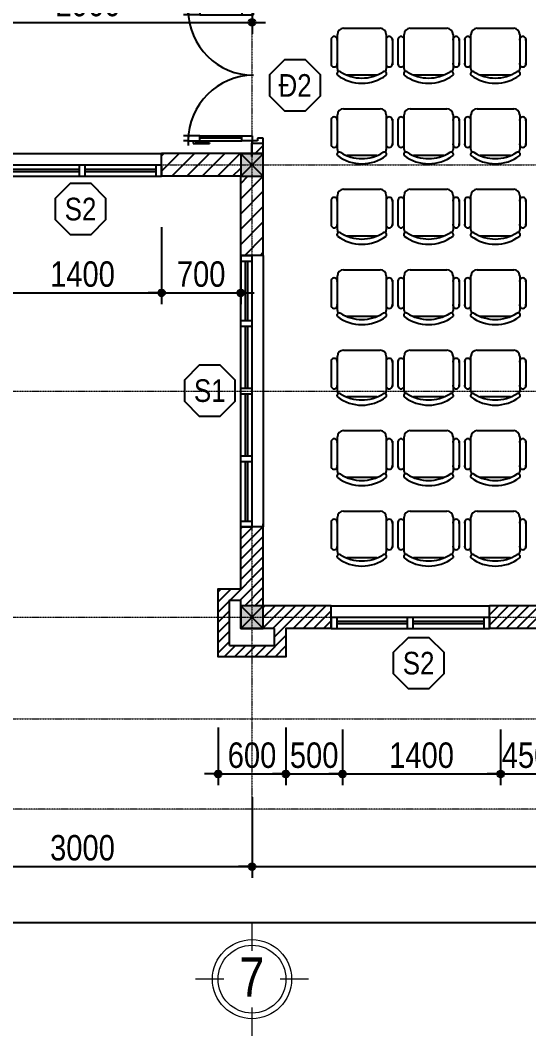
# Model space of a CAD drawing. Extents: x -79995 to 347433, y -157641 to 104789.
# Drawn here: x 11848 to 16347, y 58549 to 67531 of the extents above; entities that cross this region are included whole.
import ezdxf
from ezdxf.enums import TextEntityAlignment as Align

# ---------------------------------------------------------------- set-up
doc = ezdxf.new("R2010")
doc.units = 0
doc.linetypes.add('ACAD_ISO10W100', pattern=[18, 12, -3, 0, -3])
doc.layers.get('DEFPOINTS').update_dxf_attribs({"linetype": 'CONTINUOUS'})
for name, color, linetype in [('009', 251, 'CONTINUOUS'), ('DIM', 1, 'CONTINUOUS'), ('DOOR', 20, 'CONTINUOUS'), ('MEDIUM', 2, 'CONTINUOUS'), ('TAGS', 60, 'CONTINUOUS'), ('TUONG', 131, 'CONTINUOUS'), ('vat dung', 44, 'CONTINUOUS'), ('WALL', 4, 'CONTINUOUS')]:
    doc.layers.add(name, color=color, linetype=linetype)
for name, color, linetype, lineweight in [('NET-THAY', 2, 'CONTINUOUS', 13), ('TEN TRUC', 3, 'CONTINUOUS', 18), ('TRUC', 24, 'CONTINUOUS', 0)]:
    doc.layers.add(name, color=color, linetype=linetype, lineweight=lineweight)
doc.styles.add('HEL-CONDENSE', font='')
doc.styles.add('VNI-HELVE-CONDENSEN', font='')
doc.styles.get('HEL-CONDENSE').set_extended_font_data('VNI-Helve-Condense')
doc.styles.get('VNI-HELVE-CONDENSEN').set_extended_font_data('VNI-Helve-Condense')
doc.dimstyles.new('D100', dxfattribs={"dimtxt": 225, "dimasz": 1.2, "dimexe": 100, "dimexo": 0, "dimgap": 50, "dimtad": 1, "dimdec": 0, "dimzin": 13, "dimdsep": 46, "dimtxsty": 'HEL-CONDENSE', "dimblk": 'D50', "dimcen": 0, "dimclrd": 1, "dimclre": 1, "dimclrt": 7, "dimadec": 0, "dimazin": 0, "dimtfac": 1, "dimtdec": 0, "dimtmove": 0, "dimatfit": 3, "dimldrblk": 'D50', "dimfxl": 1, "dimtolj": 1, "dimtzin": 13, "dimarcsym": 0})

# ---------------------------------------------------------------- blocks, each defined once
blk = doc.blocks.new('A$C419169B2')
at = {"layer": 'vat dung'}
for p, q in [((-166.4, 1192.5), (157.6, 1192.5)), ((-275.2, 1100.2), (-275.2, 870.7)), ((-220.4, 832.5), (-220.4, 1138.5)), ((211.6, 1138.5), (211.6, 832.5)), ((265.6, 1100.2), (265.6, 870.7)), ((129.5, 778.5), (-138.4, 778.5))]:
    blk.add_line(p, q, dxfattribs=at)
for centre, radius, start, end in [((-166.4, 1138.5), 54, 90, 180), ((157.6, 1138.5), 54, 0, 90), ((-248.2, 1092.3), 28.1, 343.7398, 196.2602), ((238.6, 1092.3), 28.1, 343.7398, 196.2602), ((-248.2, 878.6), 28.1, 163.7398, 16.2602), ((-204.6, 790.3), 19.7, 57.97259, 216.69006), ((-166.4, 832.5), 54, 180, 207.58444), ((195.7, 790.3), 19.7, 323.30994, 122.02741), ((157.6, 832.5), 54, 332.41556, 0), ((238.6, 878.6), 28.1, 163.7398, 16.2602), ((-4.4, 1066.5), 360, 233.1301, 306.8699), ((-4.4, 1105.6), 353.5, 237.57575, 302.42425)]:
    blk.add_arc(centre, radius, start, end, dxfattribs=at)
blk = doc.blocks.new('s11')
at = {"layer": 'DOOR'}
for p, q in [((0, 0), (0, -100)), ((1400, 0), (0, 0)), ((50, 0), (50, -100)), ((1350, 0), (1350, -100)), ((1400, 0), (1400, -100)), ((1400, -100), (0, -100))]:
    blk.add_line(p, q, dxfattribs=at)
at = {"layer": 'DOOR', "linetype": 'ByBlock', "lineweight": -2}
for p, q in [((675, -100), (675, 0)), ((725, -100), (725, 0))]:
    blk.add_line(p, q, dxfattribs=at)
at = {"layer": 'DOOR', "color": 251}
for p, q in [((50, -40), (675, -40)), ((50, -60), (675, -60)), ((725, -40), (1350, -40)), ((725, -60), (1350, -60))]:
    blk.add_line(p, q, dxfattribs=at)
blk = doc.blocks.new('A$C1CA434F2')
at = {"layer": 'DOOR'}
for p, q in [((-289.1, -309.3), (-289.1, -409.3)), ((-289.1, -309.3), (2110.9, -309.3)), ((-239.1, -309.3), (-239.1, -409.3)), ((885.9, -309.3), (885.9, -409.3)), ((935.9, -309.3), (935.9, -409.3)), ((1486.2, -309.3), (1486.2, -409.3)), ((1536.2, -309.3), (1536.2, -409.3)), ((2060.9, -309.3), (2060.9, -409.3)), ((2110.9, -309.3), (2110.9, -409.3)), ((-289.1, -409.3), (2110.9, -409.3))]:
    blk.add_line(p, q, dxfattribs=at)
at = {"layer": 'DOOR', "color": 251}
for p, q in [((285.2, -349.3), (-239.1, -349.3)), ((885.9, -349.3), (335.2, -349.3)), ((1486.2, -349.3), (935.9, -349.3)), ((2060.9, -349.3), (1536.2, -349.3)), ((285.2, -369.3), (-239.1, -369.3)), ((885.9, -369.3), (335.2, -369.3)), ((1486.2, -369.3), (935.9, -369.3)), ((2060.9, -369.3), (1536.2, -369.3))]:
    blk.add_line(p, q, dxfattribs=at)
at = {"layer": 'DOOR', "linetype": 'ByBlock', "lineweight": -2}
for p, q in [((285.2, -409.3), (285.2, -309.3)), ((335.2, -409.3), (335.2, -309.3))]:
    blk.add_line(p, q, dxfattribs=at)
blk = doc.blocks.new('D50')
at = {"layer": 'DIM'}
blk.add_hatch(color=256, dxfattribs=at).paths.add_polyline_path([(25, 0, 1), (-25, 0, 1)])
blk.add_line((25, 0), (100, 0), dxfattribs=at)
blk.add_circle((0, 0), 25, dxfattribs=at)
blk = doc.blocks.new('*D402')
at = {"layer": 'DEFPOINTS', "color": 0, "transparency": 16777216}
for p in [(10898.5, 60660.4), (13898.5, 60660.4), (13898.5, 60045.2)]:
    blk.add_point(p, dxfattribs=at)
at = {"layer": 'DIM', "color": 1, "lineweight": -2, "transparency": 16777216}
for p, q in [((10898.5, 60660.4), (10898.5, 59945.2)), ((13898.5, 60660.4), (13898.5, 59945.2)), ((10899.7, 60045.2), (13897.3, 60045.2))]:
    blk.add_line(p, q, dxfattribs=at)
at = {"layer": 'DIM', "color": 1, "lineweight": -2, "transparency": 16777216, "xscale": 1.199999999999999, "yscale": 1.199999999999999, "zscale": 1.199999999999999, "rotation": 180}
blk.add_blockref('D50', (10898.5, 60045.2), dxfattribs=at)
at = {"layer": 'DIM', "color": 1, "lineweight": -2, "transparency": 16777216, "xscale": 1.199999999999999, "yscale": 1.199999999999999, "zscale": 1.199999999999999}
blk.add_blockref('D50', (13898.5, 60045.2), dxfattribs=at)
at = {"layer": 'DIM', "color": 7, "transparency": 16777216, "insert": (12398.5, 60210.1), "char_height": 225, "attachment_point": 5, "style": 'HEL-CONDENSE'}
blk.add_mtext('\\A1;3000', dxfattribs=at)
blk = doc.blocks.new('*D403')
at = {"layer": 'DEFPOINTS', "color": 0, "transparency": 16777216}
for p in [(13898.5, 60660.4), (19898.5, 60660.4), (19898.5, 60045.2)]:
    blk.add_point(p, dxfattribs=at)
at = {"layer": 'DIM', "color": 1, "lineweight": -2, "transparency": 16777216}
for p, q in [((13898.5, 60660.4), (13898.5, 59945.2)), ((19898.5, 60660.4), (19898.5, 59945.2)), ((13899.7, 60045.2), (19897.3, 60045.2))]:
    blk.add_line(p, q, dxfattribs=at)
at = {"layer": 'DIM', "color": 1, "lineweight": -2, "transparency": 16777216, "xscale": 1.199999999999999, "yscale": 1.199999999999999, "zscale": 1.199999999999999, "rotation": 180}
blk.add_blockref('D50', (13898.5, 60045.2), dxfattribs=at)
at = {"layer": 'DIM', "color": 1, "lineweight": -2, "transparency": 16777216, "xscale": 1.199999999999999, "yscale": 1.199999999999999, "zscale": 1.199999999999999}
blk.add_blockref('D50', (19898.5, 60045.2), dxfattribs=at)
at = {"layer": 'DIM', "color": 7, "transparency": 16777216, "insert": (16898.5, 60210.1), "char_height": 225, "attachment_point": 5, "style": 'HEL-CONDENSE'}
blk.add_mtext('\\A1;6000', dxfattribs=at)
blk = doc.blocks.new('*D404')
at = {"layer": 'DEFPOINTS', "color": 0, "transparency": 16777216}
for p in [(-13101.5, 60660.4), (19898.5, 60660.4), (19898.5, 59549)]:
    blk.add_point(p, dxfattribs=at)
at = {"layer": 'DIM', "color": 1, "lineweight": -2, "transparency": 16777216}
for p, q in [((-13101.5, 60660.4), (-13101.5, 59449)), ((19898.5, 60660.4), (19898.5, 59449)), ((-13100.3, 59549), (19897.3, 59549))]:
    blk.add_line(p, q, dxfattribs=at)
at = {"layer": 'DIM', "color": 1, "lineweight": -2, "transparency": 16777216, "xscale": 1.199999999999999, "yscale": 1.199999999999999, "zscale": 1.199999999999999, "rotation": 180}
blk.add_blockref('D50', (-13101.5, 59549), dxfattribs=at)
at = {"layer": 'DIM', "color": 1, "lineweight": -2, "transparency": 16777216, "xscale": 1.199999999999999, "yscale": 1.199999999999999, "zscale": 1.199999999999999}
blk.add_blockref('D50', (19898.5, 59549), dxfattribs=at)
at = {"layer": 'DIM', "color": 7, "transparency": 16777216, "insert": (3398.5, 59713.9), "char_height": 225, "attachment_point": 5, "style": 'HEL-CONDENSE'}
blk.add_mtext('\\A1;33000', dxfattribs=at)
blk = doc.blocks.new('A$C206177D3')
at = {"layer": 'TEN TRUC', "ltscale": 1000}
for p, q in [((-36.6, 240.1), (-36.6, 490.1)), ((-286.6, -9.9), (-536.6, -9.9)), ((463.4, -9.9), (213.4, -9.9)), ((-36.6, -509.9), (-36.6, -259.9))]:
    blk.add_line(p, q, dxfattribs=at)
blk.add_circle((-36.6, -9.9), 350, dxfattribs=at)
at = {"layer": 'TEN TRUC', "color": 254, "ltscale": 1000}
blk.add_circle((-36.6, -9.9), 300, dxfattribs=at)
blk = doc.blocks.new('A$C225A2996')
at = {"layer": 'WALL'}
blk.add_hatch(color=4, dxfattribs=at).paths.add_polyline_path([(531.4, 81.6), (731.4, 81.6), (731.4, 281.6), (531.4, 281.6)])
at = {"layer": 'WALL', "color": 4}
for p, q in [((531.4, 281.6), (731.4, 81.6)), ((531.4, 81.6), (731.4, 281.6))]:
    blk.add_line(p, q, dxfattribs=at)
blk.add_lwpolyline([(531.4, 81.6), (731.4, 81.6), (731.4, 281.6), (531.4, 281.6)], close=True, dxfattribs=at)
blk = doc.blocks.new('KH-CUADI')
at = {"layer": 'TAGS'}
blk.add_lwpolyline([(-124, 300), (-300, 124), (-300, -124), (-124, -300), (124, -300), (300, -124), (300, 124), (124, 300)], close=True, dxfattribs=at)
at = {"layer": 'TAGS', "style": 'VNI-HELVE-CONDENSEN'}
blk.add_attdef('D', text='', height=300, dxfattribs=at).set_placement((0, 0), align=Align.MIDDLE)
blk = doc.blocks.new('*D426')
at = {"layer": 'DEFPOINTS', "color": 0, "transparency": 16777216}
for p in [(13598.5, 61274.6), (14198.5, 61274.6), (14198.5, 60864.1)]:
    blk.add_point(p, dxfattribs=at)
at = {"layer": 'DIM', "color": 1, "lineweight": -2, "transparency": 16777216}
for p, q in [((13598.5, 61274.6), (13598.5, 60764.1)), ((14198.5, 61274.6), (14198.5, 60764.1)), ((13599.7, 60864.1), (14197.3, 60864.1))]:
    blk.add_line(p, q, dxfattribs=at)
at = {"layer": 'DIM', "color": 1, "lineweight": -2, "transparency": 16777216, "xscale": 1.199999999999999, "yscale": 1.199999999999999, "zscale": 1.199999999999999, "rotation": 180}
blk.add_blockref('D50', (13598.5, 60864.1), dxfattribs=at)
at = {"layer": 'DIM', "color": 1, "lineweight": -2, "transparency": 16777216, "xscale": 1.199999999999999, "yscale": 1.199999999999999, "zscale": 1.199999999999999}
blk.add_blockref('D50', (14198.5, 60864.1), dxfattribs=at)
at = {"layer": 'DIM', "color": 7, "transparency": 16777216, "insert": (13898.5, 61029), "char_height": 225, "attachment_point": 5, "style": 'HEL-CONDENSE'}
blk.add_mtext('\\A1;600', dxfattribs=at)
blk = doc.blocks.new('*D427')
at = {"layer": 'DEFPOINTS', "color": 0, "transparency": 16777216}
for p in [(14198.5, 61274.6), (14698.5, 61257.5), (14698.5, 60864.1)]:
    blk.add_point(p, dxfattribs=at)
at = {"layer": 'DIM', "color": 1, "lineweight": -2, "transparency": 16777216}
for p, q in [((14198.5, 61274.6), (14198.5, 60764.1)), ((14698.5, 61257.5), (14698.5, 60764.1)), ((14199.7, 60864.1), (14697.3, 60864.1))]:
    blk.add_line(p, q, dxfattribs=at)
at = {"layer": 'DIM', "color": 1, "lineweight": -2, "transparency": 16777216, "xscale": 1.199999999999999, "yscale": 1.199999999999999, "zscale": 1.199999999999999, "rotation": 180}
blk.add_blockref('D50', (14198.5, 60864.1), dxfattribs=at)
at = {"layer": 'DIM', "color": 1, "lineweight": -2, "transparency": 16777216, "xscale": 1.199999999999999, "yscale": 1.199999999999999, "zscale": 1.199999999999999}
blk.add_blockref('D50', (14698.5, 60864.1), dxfattribs=at)
at = {"layer": 'DIM', "color": 7, "transparency": 16777216, "insert": (14448.5, 61029), "char_height": 225, "attachment_point": 5, "style": 'HEL-CONDENSE'}
blk.add_mtext('\\A1;500', dxfattribs=at)
blk = doc.blocks.new('*D428')
at = {"layer": 'DEFPOINTS', "color": 0, "transparency": 16777216}
for p in [(14698.5, 61257.5), (16098.5, 61257.5), (16098.5, 60864.1)]:
    blk.add_point(p, dxfattribs=at)
at = {"layer": 'DIM', "color": 1, "lineweight": -2, "transparency": 16777216}
for p, q in [((14698.5, 61257.5), (14698.5, 60764.1)), ((16098.5, 61257.5), (16098.5, 60764.1)), ((14699.7, 60864.1), (16097.3, 60864.1))]:
    blk.add_line(p, q, dxfattribs=at)
at = {"layer": 'DIM', "color": 1, "lineweight": -2, "transparency": 16777216, "xscale": 1.199999999999999, "yscale": 1.199999999999999, "zscale": 1.199999999999999, "rotation": 180}
blk.add_blockref('D50', (14698.5, 60864.1), dxfattribs=at)
at = {"layer": 'DIM', "color": 1, "lineweight": -2, "transparency": 16777216, "xscale": 1.199999999999999, "yscale": 1.199999999999999, "zscale": 1.199999999999999}
blk.add_blockref('D50', (16098.5, 60864.1), dxfattribs=at)
at = {"layer": 'DIM', "color": 7, "transparency": 16777216, "insert": (15398.5, 61029), "char_height": 225, "attachment_point": 5, "style": 'HEL-CONDENSE'}
blk.add_mtext('\\A1;1400', dxfattribs=at)
blk = doc.blocks.new('*D429')
at = {"layer": 'DEFPOINTS', "color": 0, "transparency": 16777216}
for p in [(16548.5, 61270.6), (16098.5, 61257.5), (16548.5, 60864.1)]:
    blk.add_point(p, dxfattribs=at)
at = {"layer": 'DIM', "color": 1, "lineweight": -2, "transparency": 16777216}
for p, q in [((16548.5, 61270.6), (16548.5, 60764.1)), ((16098.5, 61257.5), (16098.5, 60764.1)), ((16099.7, 60864.1), (16547.3, 60864.1))]:
    blk.add_line(p, q, dxfattribs=at)
at = {"layer": 'DIM', "color": 1, "lineweight": -2, "transparency": 16777216, "xscale": 1.199999999999999, "yscale": 1.199999999999999, "zscale": 1.199999999999999, "rotation": 180}
blk.add_blockref('D50', (16098.5, 60864.1), dxfattribs=at)
at = {"layer": 'DIM', "color": 1, "lineweight": -2, "transparency": 16777216, "xscale": 1.199999999999999, "yscale": 1.199999999999999, "zscale": 1.199999999999999}
blk.add_blockref('D50', (16548.5, 60864.1), dxfattribs=at)
at = {"layer": 'DIM', "color": 7, "transparency": 16777216, "insert": (16323.5, 61029), "char_height": 225, "attachment_point": 5, "style": 'HEL-CONDENSE'}
blk.add_mtext('\\A1;450', dxfattribs=at)
blk = doc.blocks.new('*D469')
at = {"layer": 'DEFPOINTS', "color": 0, "transparency": 16777216}
for p in [(11698.5, 65700.8), (13098.5, 65700.8), (13098.5, 65120)]:
    blk.add_point(p, dxfattribs=at)
at = {"layer": 'DIM', "color": 1, "lineweight": -2, "transparency": 16777216}
for p, q in [((11698.5, 65700.8), (11698.5, 65020)), ((13098.5, 65700.8), (13098.5, 65020)), ((11699.7, 65120), (13097.3, 65120))]:
    blk.add_line(p, q, dxfattribs=at)
at = {"layer": 'DIM', "color": 1, "lineweight": -2, "transparency": 16777216, "xscale": 1.199999999999999, "yscale": 1.199999999999999, "zscale": 1.199999999999999, "rotation": 180}
blk.add_blockref('D50', (11698.5, 65120), dxfattribs=at)
at = {"layer": 'DIM', "color": 1, "lineweight": -2, "transparency": 16777216, "xscale": 1.199999999999999, "yscale": 1.199999999999999, "zscale": 1.199999999999999}
blk.add_blockref('D50', (13098.5, 65120), dxfattribs=at)
at = {"layer": 'DIM', "color": 7, "transparency": 16777216, "insert": (12398.5, 65284.9), "char_height": 225, "attachment_point": 5, "style": 'HEL-CONDENSE'}
blk.add_mtext('\\A1;1400', dxfattribs=at)
blk = doc.blocks.new('*D470')
at = {"layer": 'DEFPOINTS', "color": 0, "transparency": 16777216}
for p in [(13098.5, 65700.8), (13798.5, 65451.7), (13798.5, 65120)]:
    blk.add_point(p, dxfattribs=at)
at = {"layer": 'DIM', "color": 1, "lineweight": -2, "transparency": 16777216}
for p, q in [((13098.5, 65700.8), (13098.5, 65020)), ((13798.5, 65451.7), (13798.5, 65020)), ((13099.7, 65120), (13797.3, 65120))]:
    blk.add_line(p, q, dxfattribs=at)
at = {"layer": 'DIM', "color": 1, "lineweight": -2, "transparency": 16777216, "xscale": 1.199999999999999, "yscale": 1.199999999999999, "zscale": 1.199999999999999, "rotation": 180}
blk.add_blockref('D50', (13098.5, 65120), dxfattribs=at)
at = {"layer": 'DIM', "color": 1, "lineweight": -2, "transparency": 16777216, "xscale": 1.199999999999999, "yscale": 1.199999999999999, "zscale": 1.199999999999999}
blk.add_blockref('D50', (13798.5, 65120), dxfattribs=at)
at = {"layer": 'DIM', "color": 7, "transparency": 16777216, "insert": (13448.5, 65284.9), "char_height": 225, "attachment_point": 5, "style": 'HEL-CONDENSE'}
blk.add_mtext('\\A1;700', dxfattribs=at)
blk = doc.blocks.new('*D603')
at = {"layer": 'DEFPOINTS', "color": 0, "transparency": 16777216}
for p in [(10998.5, 67793.1), (13898.5, 67793.1), (13898.5, 67513.2)]:
    blk.add_point(p, dxfattribs=at)
at = {"layer": 'DIM', "color": 1, "lineweight": -2, "transparency": 16777216}
for p, q in [((10998.5, 67793.1), (10998.5, 67413.2)), ((13898.5, 67793.1), (13898.5, 67413.2)), ((10999.7, 67513.2), (13897.3, 67513.2))]:
    blk.add_line(p, q, dxfattribs=at)
at = {"layer": 'DIM', "color": 1, "lineweight": -2, "transparency": 16777216, "xscale": 1.199999999999999, "yscale": 1.199999999999999, "zscale": 1.199999999999999, "rotation": 180}
blk.add_blockref('D50', (10998.5, 67513.2), dxfattribs=at)
at = {"layer": 'DIM', "color": 1, "lineweight": -2, "transparency": 16777216, "xscale": 1.199999999999999, "yscale": 1.199999999999999, "zscale": 1.199999999999999}
blk.add_blockref('D50', (13898.5, 67513.2), dxfattribs=at)
at = {"layer": 'DIM', "color": 7, "transparency": 16777216, "insert": (12448.5, 67678.1), "char_height": 225, "attachment_point": 5, "style": 'HEL-CONDENSE'}
blk.add_mtext('\\A1;2900', dxfattribs=at)
blk = doc.blocks.new('A$C48B57989')
at = {"layer": 'DOOR'}
for p, q in [((-446, 752.5), (-403.1, 752.5)), ((-446, 652.5), (-446, 752.5)), ((-403.1, 752.5), (-403.1, 702.5)), ((711.1, 752.5), (711.1, 702.5)), ((754, 752.5), (711.1, 752.5)), ((754, 652.5), (754, 752.5)), ((-424.6, 652.5), (-446, 652.5)), ((-403.1, 702.5), (-424.6, 702.5)), ((-424.6, 702.5), (-424.6, 652.5)), ((-381.7, 666.8), (-424.6, 666.8)), ((-424.6, 666.8), (-424.6, 563.9)), ((-381.7, 563.9), (-381.7, 666.8)), ((689.7, 563.9), (689.7, 652.5)), ((689.7, 652.5), (732.6, 652.5)), ((711.1, 702.5), (732.6, 702.5)), ((732.6, 702.5), (732.6, 652.5)), ((732.6, 652.5), (754, 652.5)), ((732.6, 652.5), (732.6, 563.9)), ((-424.6, 563.9), (-381.7, 563.9)), ((-424.6, 171.4), (-424.6, 563.9)), ((-403.1, 563.9), (-403.1, 191)), ((-381.7, 191), (-381.7, 563.9)), ((689.7, 191), (689.7, 563.9)), ((732.6, 563.9), (689.7, 563.9)), ((711.1, 563.9), (711.1, 191)), ((732.6, 171.4), (732.6, 563.9)), ((-448.8, 131.8), (-448.8, 277.2)), ((-443.9, 277.2), (-448.8, 277.2)), ((-443.9, 156), (-443.9, 277.2)), ((752, 156), (752, 277.2)), ((752, 277.2), (756.8, 277.2)), ((756.8, 131.8), (756.8, 277.2)), ((-424.6, 191), (-381.7, 191)), ((-424.6, 88.2), (-424.6, 191)), ((-381.7, 191), (-381.7, 88.2)), ((732.6, 191), (689.7, 191)), ((689.7, 191), (689.7, 88.2)), ((732.6, 88.2), (732.6, 191)), ((-424.6, 131.8), (-448.8, 131.8)), ((-424.6, 156), (-443.9, 156)), ((-424.6, 131.8), (-424.6, 156)), ((732.6, 131.8), (732.6, 156)), ((732.6, 156), (752, 156)), ((732.6, 131.8), (756.8, 131.8)), ((-424.6, 88.2), (-467.4, 88.2)), ((-424.6, 88.2), (-424.6, 45.3)), ((-381.7, 88.2), (-424.6, 88.2)), ((-381.7, 88.2), (-381.7, 45.3)), ((689.7, 88.2), (689.7, 45.3)), ((689.7, 88.2), (732.6, 88.2)), ((732.6, 88.2), (732.6, 45.3)), ((732.6, 88.2), (775.4, 88.2))]:
    blk.add_line(p, q, dxfattribs=at)
at = {"layer": 'DOOR', "color": 251}
for centre, major_axis, start_param, end_param in [((-424.6, 666.8), (409.1, 409.1), 3.926991, 5.497787), ((732.6, 666.8), (-409.1, 409.1), 0.785398, 2.356194)]:
    blk.add_ellipse(centre, major_axis=major_axis, ratio=1, start_param=start_param, end_param=end_param, dxfattribs=at)

msp = doc.modelspace()

# ---------------------------------------------------------------- hatches: boundary and pattern name
at = {"layer": '009'}
h = msp.add_hatch(dxfattribs=at)
h.set_pattern_fill('ANSI31', color=256, scale=30, style=0)
h.set_pattern_definition([(45, (-1316106.72, -268894.45), (-67.351921, 67.351921), [])])
h.paths.add_polyline_path([(19598.452, 76501.712), (20148.452, 76501.712), (20148.452, 76101.712), (19998.452, 76101.712), (19998.452, 76151.712), (19798.452, 76151.712), (19798.452, 74451.712), (18998.452, 74451.712), (18998.452, 74351.712), (19798.452, 74351.712), (19798.452, 72351.712), (19998.452, 72351.712), (19998.452, 72451.712), (20148.452, 72451.712), (20148.452, 72051.712), (19998.452, 72051.712), (19998.452, 72151.712), (19798.452, 72151.712), (19798.452, 71951.712), (19898.452, 71951.712), (19998.452, 71951.712), (20248.452, 71951.712), (20248.452, 72551.712), (19998.452, 72551.712), (19998.452, 76001.712), (20248.452, 76001.712), (20248.452, 76601.712), (19698.452, 76601.712), (19498.452, 76601.712), (19498.452, 76351.712), (18998.452, 76351.712), (17148.452, 76351.712), (17148.452, 76551.712), (16548.452, 76551.712), (16548.452, 76351.712), (14598.452, 76351.712), (14198.452, 76351.712), (14198.452, 76551.712), (13598.452, 76551.712), (13598.452, 76351.712), (13098.452, 76351.712), (13098.452, 76151.712), (13798.452, 76151.712), (13798.452, 76351.712), (13698.452, 76351.712), (13698.452, 76451.712), (14098.452, 76451.712), (14098.452, 76351.712), (13998.452, 76351.712), (13998.452, 76151.712), (14598.452, 76151.712), (18998.452, 76151.712), (19798.452, 76151.712), (19798.452, 76251.712), (19598.452, 76251.712)])
h.paths.add_polyline_path([(16648.452, 76351.712), (16648.452, 76451.712), (17048.452, 76451.712), (17048.452, 76351.712)], flags=16)
h.paths.add_polyline_path([(13998.452, 74351.712), (14798.452, 74351.712), (14798.452, 74451.712), (13998.452, 74451.712), (13998.452, 76151.712), (13898.452, 76151.712), (13898.452, 76051.712), (13898.452, 72351.712), (13998.452, 72351.712)], flags=16)
h.paths.add_polyline_path([(10998.452, 70151.712), (10898.452, 70151.712), (10898.452, 66351.712), (10998.452, 66351.712)])
h.paths.add_polyline_path([(13998.452, 66151.712), (13798.452, 66151.712), (13798.452, 65451.712), (13998.452, 65451.712)])
h.paths.add_polyline_path([(13798.452, 66351.712), (13098.452, 66351.712), (13098.452, 66151.712), (13798.452, 66151.712)])
h.paths.add_polyline_path([(11698.452, 66351.712), (10998.452, 66351.712), (10998.452, 66151.712), (11098.452, 66151.712), (11098.452, 66051.712), (10698.452, 66051.712), (10698.452, 66151.712), (10798.452, 66151.712), (10798.452, 66351.712), (10098.452, 66351.712), (10098.452, 66151.712), (10598.452, 66151.712), (10598.452, 65951.712), (11198.452, 65951.712), (11198.452, 66151.712), (11698.452, 66151.712)])
h.paths.add_polyline_path([(10104.524, 65981.862), (10104.524, 66521.562), (10446.824, 66521.562), (10446.824, 65981.862)], flags=9)
h.paths.add_polyline_path([(13898.452, 67645.077), (13998.452, 67645.077), (13998.452, 70151.712), (13898.452, 70151.712)])
h.paths.add_polyline_path([(13998.452, 66445.077), (13898.452, 66445.077), (13898.452, 66351.712), (13998.452, 66351.712)])
h = msp.add_hatch(dxfattribs=at)
h.set_pattern_fill('ANSI31', color=256, scale=20, style=0)
h.set_pattern_definition([(45, (-1316106.72, -268894.454), (-44.9012806, 44.9012806), [])])
h.paths.add_polyline_path([(13998.452, 63051.712), (13798.452, 63051.712), (13798.452, 62501.712), (13598.452, 62501.712), (13598.452, 61901.712), (14198.452, 61901.712), (14198.452, 62151.712), (14598.452, 62151.712), (14598.452, 62351.712), (13998.452, 62351.712), (13998.452, 62151.712), (14098.452, 62151.712), (14098.452, 62001.712), (13698.452, 62001.712), (13698.452, 62401.712), (13798.452, 62401.712), (13798.452, 62351.712), (13998.452, 62351.712)])
h.paths.add_polyline_path([(17598.452, 62351.712), (15998.452, 62351.712), (15998.452, 62151.712), (16548.452, 62151.712), (16548.452, 61951.712), (17148.452, 61951.712), (17148.452, 62151.712), (17598.452, 62151.712)])
h.paths.add_polyline_path([(16648.452, 62151.712), (17048.452, 62151.712), (17048.452, 62051.712), (16648.452, 62051.712)], flags=16)
h.paths.add_polyline_path([(19798.452, 62351.712), (18998.452, 62351.712), (18998.452, 62151.712), (19498.452, 62151.712), (19498.452, 61901.712), (20248.452, 61901.712), (20248.452, 62501.712), (19998.452, 62501.712), (19998.452, 63051.712), (19798.452, 63051.712), (19798.452, 62351.712), (19998.452, 62351.712), (19998.452, 62401.712), (20148.452, 62401.712), (20148.452, 62001.712), (19698.452, 62001.712), (19598.452, 62001.712), (19598.452, 62201.712), (19598.452, 62251.712), (19798.452, 62251.712)])
h.paths.add_polyline_path([(20248.452, 66551.712), (19998.452, 66551.712), (19998.452, 67051.712), (19798.452, 67051.712), (19798.452, 66351.712), (19998.452, 66351.712), (19998.452, 66451.712), (20148.452, 66451.712), (20148.452, 66051.712), (19998.452, 66051.712), (19998.452, 66151.712), (19798.452, 66151.712), (19798.452, 65951.712), (19798.452, 65451.712), (19998.452, 65451.712), (19998.452, 65951.712), (20248.452, 65951.712)])

# ---------------------------------------------------------------- linework, layer by layer
at = {"layer": 'MEDIUM'}
for p, q in [((11698.452, 66351.712), (13098.452, 66351.712)), ((13998.452, 65451.712), (13998.452, 63051.712)), ((14598.452, 62351.712), (15998.452, 62351.712))]:
    msp.add_line(p, q, dxfattribs=at)
at = {"layer": 'NET-THAY'}
msp.add_line((13998.452, 65451.712), (13998.452, 63051.712), dxfattribs=at)
at = {"layer": 'TRUC', "linetype": 'ACAD_ISO10W100', "ltscale": 0.2}
msp.add_lwpolyline([(-15555.532, 76977.493), (22214.78, 76977.493), (22214.78, 60551.712), (-15555.532, 60551.712)], close=True, dxfattribs=at)
for points in [[(13898.452, 76977.493), (13898.452, 60551.712)], [(13898.452, 76977.493), (13898.452, 60551.712)], [(-15555.532, 66251.712), (22214.78, 66251.712)], [(-15555.532, 64251.712), (22214.78, 64251.712)], [(-15555.532, 62251.712), (22214.78, 62251.712)], [(-15555.532, 61351.712), (22214.78, 61351.712)]]:
    msp.add_lwpolyline(points, dxfattribs=at)
at = {"layer": 'TUONG'}
for p, q in [((13098.452, 66151.712), (13098.452, 66351.712)), ((13998.452, 65451.712), (13798.452, 65451.712)), ((13998.452, 63051.712), (13798.452, 63051.712)), ((14598.452, 62151.712), (14598.452, 62351.712)), ((15998.452, 62151.712), (15998.452, 62351.712))]:
    msp.add_line(p, q, dxfattribs=at)
for points in [[(13998.452, 66326.712), (13998.452, 66487.934)], [(13898.452, 66466.506), (13898.452, 66326.712)], [(13898.452, 66326.712), (13898.452, 66445.077)], [(13998.452, 65451.712), (13998.452, 66351.712), (13098.452, 66351.712)], [(13798.452, 65451.712), (13798.452, 66151.712), (13098.452, 66151.712)], [(14598.452, 62351.712), (13998.452, 62351.712), (13998.452, 63076.712)], [(13798.452, 62501.712), (13798.452, 63051.712)], [(13598.452, 61901.712), (13598.452, 62501.712), (13798.452, 62501.712)], [(13698.452, 62001.712), (13698.452, 62401.712), (13798.452, 62401.712)], [(14098.452, 62151.712), (13798.452, 62151.712), (13798.452, 62151.712), (13798.452, 62401.712)], [(17598.452, 62351.712), (15998.452, 62351.712)], [(14598.452, 62151.712), (14198.452, 62151.712), (14198.452, 61901.712), (13598.452, 61901.712), (13598.452, 61901.712)], [(13698.452, 62001.712), (13698.452, 62001.712), (14098.452, 62001.712), (14098.452, 62151.712)], [(16548.452, 62151.712), (15998.452, 62151.712)]]:
    msp.add_lwpolyline(points, dxfattribs=at)

# ---------------------------------------------------------------- block references
at = {"layer": 'DOOR'}
for name, p, rotation in [('A$C48B57989', (13245.979, 67199.084), 270), ('A$C1CA434F2', (13489.168, 63340.807), 90)]:
    msp.add_blockref(name, p, dxfattribs=dict(at, rotation=rotation))
at = {"layer": 'DOOR', "xscale": -1}
for p in [(13098.452, 66251.712), (15998.452, 62251.712)]:
    msp.add_blockref('s11', p, dxfattribs=at)
at = {"layer": 'TAGS', "linetype": 'Continuous'}
ref = msp.add_blockref('KH-CUADI', (14279.661, 66956.887), dxfattribs=dict(at, xscale=0.75, yscale=0.75, zscale=0.75, rotation=180))
ref.add_attrib('D', 'Ñ2', dxfattribs={"color": 7, "height": 200, "style": 'VNI-HELVE-CONDENSEN'}).set_placement((14279.661, 66956.887), align=Align.MIDDLE)
ref = msp.add_blockref('KH-CUADI', (12381.562, 65861.813), dxfattribs=dict(at, xscale=0.75, yscale=0.75, zscale=0.75, rotation=180))
ref.add_attrib('D', 'S2', dxfattribs={"color": 7, "height": 200, "style": 'VNI-HELVE-CONDENSEN'}).set_placement((12381.562, 65861.813), align=Align.MIDDLE)
ref = msp.add_blockref('KH-CUADI', (13525.032, 64255.786), dxfattribs=dict(at, xscale=0.75, yscale=0.75, zscale=0.75, rotation=180))
ref.add_attrib('D', 'S1', dxfattribs={"color": 7, "height": 200, "style": 'VNI-HELVE-CONDENSEN'}).set_placement((13525.032, 64255.786), align=Align.MIDDLE)
ref = msp.add_blockref('KH-CUADI', (15372.685, 61845.018), dxfattribs=dict(at, xscale=0.75, yscale=0.75, zscale=0.75, rotation=180))
ref.add_attrib('D', 'S2', dxfattribs={"color": 7, "height": 200, "style": 'VNI-HELVE-CONDENSEN'}).set_placement((15372.685, 61845.018), align=Align.MIDDLE)
at = {"layer": 'TEN TRUC', "ltscale": 1000}
ref = msp.add_blockref('A$C206177D3', (13935.074, 59058.894), dxfattribs=at)
ref.add_attrib('A', '7', dxfattribs={"layer": 'TAGS', "color": 7, "ltscale": 1000, "height": 350, "style": 'VNI-HELVE-CONDENSEN'}).set_placement((13896.77, 58893.256), align=Align.CENTER)
at = {"layer": 'TUONG', "color": 4}
for p in [(13267.062, 66070.079), (13267.062, 62070.079)]:
    msp.add_blockref('A$C225A2996', p, dxfattribs=at)
at = {"layer": 'vat dung', "linetype": 'ByBlock', "lineweight": -2}
for p in [(14874.543, 66268.199), (15465.299, 66268.199), (16056.054, 66268.199), (14874.543, 65556.326), (15465.299, 65556.326), (16056.054, 65556.326), (14874.543, 64844.453), (15465.299, 64844.453), (16056.054, 64844.453), (14874.543, 64132.581), (15465.299, 64132.581), (16056.054, 64132.581), (14874.543, 63420.708), (15465.299, 63420.708), (16056.054, 63420.708), (14874.543, 62708.835), (15465.299, 62708.835), (16056.054, 62708.835), (14874.543, 61996.962), (15465.299, 61996.962), (16056.054, 61996.962)]:
    msp.add_blockref('A$C419169B2', p, dxfattribs=at)

# ---------------------------------------------------------------- dimensions: what is measured, and where the dimension line sits
at = {"layer": 'DIM'}
for base, p1, p2, picture, middle in [((13898.452, 67513.23), (10998.452, 67793.072), (13898.452, 67793.072), '*D603', (12448.452, 67678.13)), ((14198.452, 60864.119), (13598.452, 61274.599), (14198.452, 61274.599), '*D426', (13898.452, 61029.019))]:
    dim = msp.add_linear_dim(base=base, p1=p1, p2=p2, dimstyle='D100', dxfattribs=at)
    dim.commit()
    dim.dimension.update_dxf_attribs({"geometry": picture, "text_midpoint": middle})
for base, p1, p2, picture, middle in [((13098.452, 65119.983), (11698.452, 65700.836), (13098.452, 65700.836), '*D469', (12398.452, 65284.883)), ((13798.452, 65119.983), (13098.452, 65700.836), (13798.452, 65451.712), '*D470', (13448.452, 65284.883)), ((16098.452, 60864.119), (14698.452, 61257.515), (16098.452, 61257.515), '*D428', (15398.452, 61029.019))]:
    dim = msp.add_linear_dim(base=base, p1=p1, p2=p2, dimstyle='D100', override={"dimtmove": 1}, dxfattribs=at)
    dim.commit()
    dim.dimension.update_dxf_attribs({"geometry": picture, "text_midpoint": middle})
for base, p1, p2, picture, middle in [((14698.452, 60864.119), (14198.452, 61274.599), (14698.452, 61257.515), '*D427', (14448.452, 60864.119)), ((16548.452, 60864.119), (16098.452, 61257.515), (16548.452, 61270.568), '*D429', (16323.452, 60864.119))]:
    dim = msp.add_linear_dim(base=base, p1=p1, p2=p2, dimstyle='D100', override={"dimtmove": 1}, dxfattribs=at)
    dim.commit()
    dim.dimension.update_dxf_attribs({"geometry": picture, "text_midpoint": middle, "dimtype": 160})
dim = msp.add_aligned_dim(p1=(-13101.548, 60660.351), p2=(19898.452, 60660.351), distance=-1111.311, dimstyle='D100', dxfattribs=at)
dim.commit()
dim.dimension.update_dxf_attribs({"geometry": '*D404', "text_midpoint": (3398.452, 59713.941)})
for base, p1, p2, picture, middle in [((13898.452, 60045.215), (10898.452, 60660.351), (13898.452, 60660.351), '*D402', (12398.452, 60210.115)), ((19898.452, 60045.215), (13898.452, 60660.351), (19898.452, 60660.351), '*D403', (16898.452, 60210.115))]:
    dim = msp.add_linear_dim(base=base, p1=p1, p2=p2, angle=180, dimstyle='D100', override={"dimtmove": 1}, dxfattribs=at)
    dim.commit()
    dim.dimension.update_dxf_attribs({"geometry": picture, "text_midpoint": middle})

doc.saveas('drawing.dxf')
